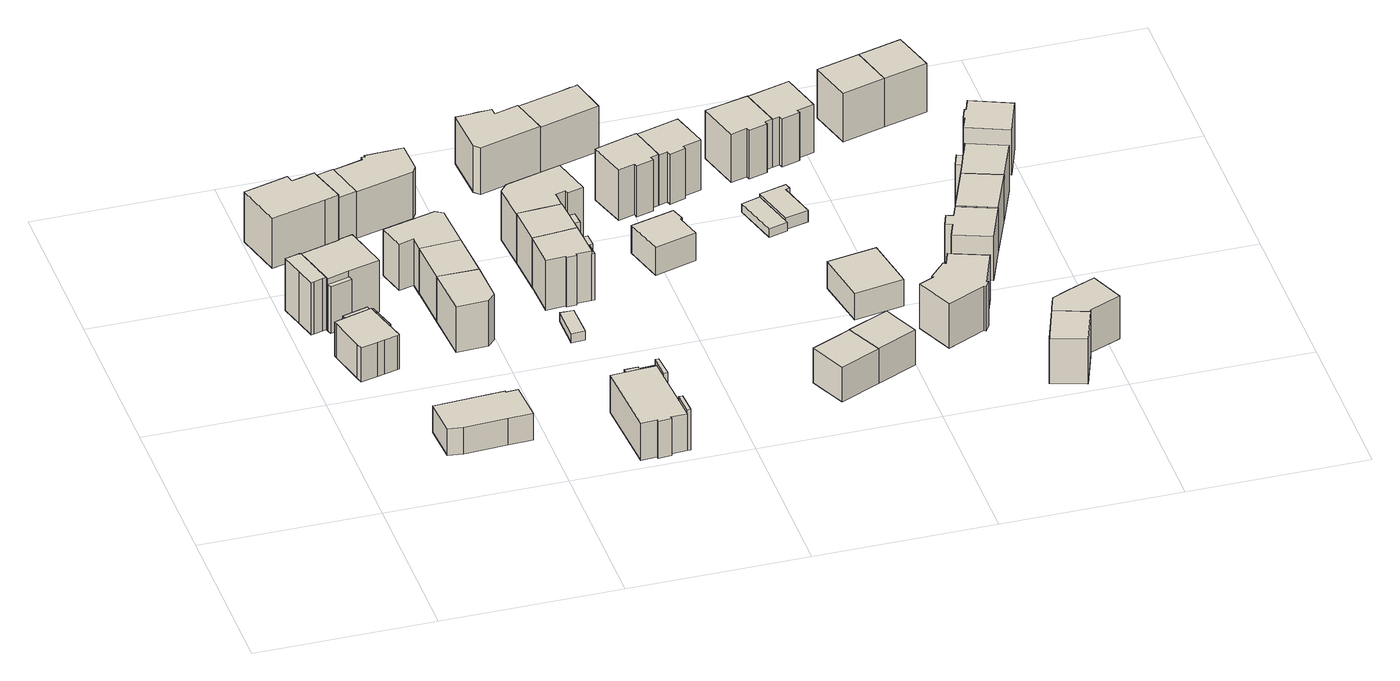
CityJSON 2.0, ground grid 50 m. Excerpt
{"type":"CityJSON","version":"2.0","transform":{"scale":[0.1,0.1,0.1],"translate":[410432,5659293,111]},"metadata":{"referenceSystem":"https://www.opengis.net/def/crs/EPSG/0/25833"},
"CityObjects":{
"building1":{"type":"Building","attributes":{"Gemeindeschluessel":14612000,"Geometrietyp2DReferenz":"3000","function":"31001_9998","roofType":"9999"},"children":["building1-1","building1-2","building1-3"]},
"building1-1":{"type":"BuildingPart","attributes":{"Dachtyp_tdc":"tdcFreeFormRoof","Dachneigung":74.64,"QualitaetDacherkennung":30,"Geometrietyp2DReferenz":"3000","measuredHeight":10.6,"roofType":"5000"},"parents":["building1"],"geometry":[{"type":"Solid","lod":"1","boundaries":[[[[0,1,2,3,4,5]],[[6,7,8,9,10,11]],[[5,7,6,0]],[[4,8,7,5]],[[3,9,8,4]],[[2,10,9,3]],[[1,11,10,2]],[[0,6,11,1]]]]}]},
"building1-2":{"type":"BuildingPart","attributes":{"Dachtyp_tdc":"tdcPolyFlatRoof","Dachneigung":38.36,"QualitaetDacherkennung":30,"Geometrietyp2DReferenz":"3000","measuredHeight":10.74,"roofType":"2100"},"parents":["building1"],"geometry":[{"type":"Solid","lod":"1","boundaries":[[[[12,13,14,15]],[[10,16,17,18]],[[15,16,10,12]],[[14,17,16,15]],[[13,18,17,14]],[[12,10,18,13]]]]}]},
"building1-3":{"type":"BuildingPart","attributes":{"Dachtyp_tdc":"tdcPolyFlatRoof","Dachneigung":0,"QualitaetDacherkennung":71,"Geometrietyp2DReferenz":"3000","measuredHeight":10.64,"roofType":"1000"},"parents":["building1"],"geometry":[{"type":"Solid","lod":"1","boundaries":[[[[19,20,21,22,23,24,25,26,27,28,29,30,31,32]],[[17,16,9,33,34,35,36,37,38,39,40,41,42,43]],[[32,16,17,19]],[[31,9,16,32]],[[30,33,9,31]],[[29,34,33,30]],[[28,35,34,29]],[[27,36,35,28]],[[26,37,36,27]],[[25,38,37,26]],[[24,39,38,25]],[[23,40,39,24]],[[22,41,40,23]],[[21,42,41,22]],[[20,43,42,21]],[[19,17,43,20]]]]}]},
"building2":{"type":"Building","attributes":{"Gemeindeschluessel":14612000,"Dachtyp_tdc":"tdcPolyFlatRoof","Dachneigung":0,"QualitaetDacherkennung":53,"Geometrietyp2DReferenz":"3000","measuredHeight":8.29,"function":"31001_3211","roofType":"1000"},"geometry":[{"type":"Solid","lod":"1","boundaries":[[[[44,45,46,47,48,49,50,51]],[[52,53,54,55,56,57,58,59]],[[51,53,52,44]],[[50,54,53,51]],[[49,55,54,50]],[[48,56,55,49]],[[47,57,56,48]],[[46,58,57,47]],[[45,59,58,46]],[[44,52,59,45]]]]}]},
"building3":{"type":"Building","attributes":{"Gemeindeschluessel":14612000,"Geometrietyp2DReferenz":"3000","function":"31001_9998","roofType":"9999"},"children":["building3-1","building3-2","building3-3"]},
"building3-1":{"type":"BuildingPart","attributes":{"Dachtyp_tdc":"tdcGableRoof","Dachneigung":29.39,"QualitaetDacherkennung":70,"Geometrietyp2DReferenz":"3000","measuredHeight":18.16,"roofType":"3100"},"parents":["building3"],"geometry":[{"type":"Solid","lod":"1","boundaries":[[[[60,61,62,63,64,65,66,67,68,69]],[[70,71,72,73,74,75,76,77,78,79]],[[69,71,70,60]],[[68,72,71,69]],[[67,73,72,68]],[[66,74,73,67]],[[65,75,74,66]],[[64,76,75,65]],[[63,77,76,64]],[[62,78,77,63]],[[61,79,78,62]],[[60,70,79,61]]]]}]},
"building3-2":{"type":"BuildingPart","attributes":{"Dachtyp_tdc":"tdcGableRoof","Dachneigung":29.61,"QualitaetDacherkennung":73,"Geometrietyp2DReferenz":"3000","measuredHeight":18.32,"roofType":"3100"},"parents":["building3"],"geometry":[{"type":"Solid","lod":"1","boundaries":[[[[80,81,82,83,84,85,86,87,88,89,90,91]],[[92,93,94,78,77,76,95,96,97,98,99,100]],[[91,93,92,80]],[[90,94,93,91]],[[89,78,94,90]],[[88,77,78,89]],[[87,76,77,88]],[[86,95,76,87]],[[85,96,95,86]],[[84,97,96,85]],[[83,98,97,84]],[[82,99,98,83]],[[81,100,99,82]],[[80,92,100,81]]]]}]},
"building3-3":{"type":"BuildingPart","attributes":{"Dachtyp_tdc":"tdcPolyFlatRoof","Dachneigung":48.57,"QualitaetDacherkennung":22,"Geometrietyp2DReferenz":"3000","measuredHeight":15.42,"roofType":"2100"},"parents":["building3"],"geometry":[{"type":"Solid","lod":"1","boundaries":[[[[101,102,103,104]],[[105,75,74,106]],[[104,75,105,101]],[[103,74,75,104]],[[102,106,74,103]],[[101,105,106,102]]]]}]},
"building4":{"type":"Building","attributes":{"Dachtyp_tdc":"tdcFreeFormRoof","Gemeindeschluessel":14612000,"Dachneigung":28.77,"QualitaetDacherkennung":65,"Geometrietyp2DReferenz":"3000","measuredHeight":17.6,"function":"31001_9998","roofType":"5000"},"geometry":[{"type":"Solid","lod":"1","boundaries":[[[[107,108,109,110,111,112,113,114,115]],[[116,117,118,119,120,121,122,123,124]],[[115,117,116,107]],[[114,118,117,115]],[[113,119,118,114]],[[112,120,119,113]],[[111,121,120,112]],[[110,122,121,111]],[[109,123,122,110]],[[108,124,123,109]],[[107,116,124,108]]]]}]},
"building5":{"type":"Building","attributes":{"Dachtyp_tdc":"tdcGableRoof","Gemeindeschluessel":14612000,"Dachneigung":24.06,"QualitaetDacherkennung":68,"Geometrietyp2DReferenz":"3000","measuredHeight":16.16,"function":"31001_9998","roofType":"3100"},"geometry":[{"type":"Solid","lod":"1","boundaries":[[[[125,126,127,128]],[[129,130,131,132]],[[128,130,129,125]],[[127,131,130,128]],[[126,132,131,127]],[[125,129,132,126]]]]}]},
"building6":{"type":"Building","attributes":{"Dachtyp_tdc":"tdcFreeFormRoof","Gemeindeschluessel":14612000,"Dachneigung":28.68,"QualitaetDacherkennung":61,"Geometrietyp2DReferenz":"3000","measuredHeight":15.73,"function":"31001_9998","roofType":"5000"},"geometry":[{"type":"Solid","lod":"1","boundaries":[[[[133,134,135,136,137]],[[138,139,140,141,142]],[[137,139,138,133]],[[136,140,139,137]],[[135,141,140,136]],[[134,142,141,135]],[[133,138,142,134]]]]}]},
"building7":{"type":"Building","attributes":{"Dachtyp_tdc":"tdcGableRoof","Gemeindeschluessel":14612000,"Dachneigung":29.75,"QualitaetDacherkennung":74,"Geometrietyp2DReferenz":"3000","measuredHeight":15.93,"function":"31001_9998","roofType":"3100"},"geometry":[{"type":"Solid","lod":"1","boundaries":[[[[133,137,143,144]],[[138,145,146,139]],[[144,145,138,133]],[[143,146,145,144]],[[137,139,146,143]],[[133,138,139,137]]]]}]},
"building8":{"type":"Building","attributes":{"Dachtyp_tdc":"tdcFreeFormRoof","Gemeindeschluessel":14612000,"Dachneigung":27.69,"QualitaetDacherkennung":53,"Geometrietyp2DReferenz":"3000","measuredHeight":15.97,"function":"31001_9998","roofType":"5000"},"geometry":[{"type":"Solid","lod":"1","boundaries":[[[[147,148,149,144,143,150,151]],[[152,153,154,155,156,157,158]],[[151,153,152,147]],[[150,154,153,151]],[[143,155,154,150]],[[144,156,155,143]],[[149,157,156,144]],[[148,158,157,149]],[[147,152,158,148]]]]}]},
"building9":{"type":"Building","attributes":{"Dachtyp_tdc":"tdcFreeFormRoof","Gemeindeschluessel":14612000,"Dachneigung":25.98,"QualitaetDacherkennung":69,"Geometrietyp2DReferenz":"3000","measuredHeight":16.16,"function":"31001_9998","roofType":"5000"},"geometry":[{"type":"Solid","lod":"1","boundaries":[[[[159,160,161,162,163,164,165,166,167]],[[168,169,170,171,172,173,174,175,176]],[[167,169,168,159]],[[166,170,169,167]],[[165,171,170,166]],[[164,172,171,165]],[[163,173,172,164]],[[162,174,173,163]],[[161,175,174,162]],[[160,176,175,161]],[[159,168,176,160]]]]}]},
"building10":{"type":"Building","attributes":{"Gemeindeschluessel":14612000,"Geometrietyp2DReferenz":"3000","function":"31001_9998","roofType":"9999"},"children":["building10-1","building10-2","building10-3","building10-4"]},
"building10-1":{"type":"BuildingPart","attributes":{"Dachtyp_tdc":"tdcHipRoof","Dachneigung":29.25,"QualitaetDacherkennung":56,"Geometrietyp2DReferenz":"3000","measuredHeight":14.06,"roofType":"3200"},"parents":["building10"],"geometry":[{"type":"Solid","lod":"1","boundaries":[[[[177,178,179,180,181,182,183,184,185,186,187]],[[188,189,190,191,192,193,194,195,196,197,198]],[[186,189,188,187]],[[185,190,189,186]],[[184,191,190,185]],[[183,192,191,184]],[[182,193,192,183]],[[181,194,193,182]],[[180,195,194,181]],[[179,196,195,180]],[[178,197,196,179]],[[177,198,197,178]],[[187,188,198,177]]]]}]},
"building10-2":{"type":"BuildingPart","attributes":{"Dachtyp_tdc":"tdcGableRoof","Dachneigung":57.45,"QualitaetDacherkennung":62,"Geometrietyp2DReferenz":"3000","measuredHeight":15.38,"roofType":"3100"},"parents":["building10"],"geometry":[{"type":"Solid","lod":"1","boundaries":[[[[199,200,201,202]],[[203,204,188,198]],[[202,204,203,199]],[[201,188,204,202]],[[200,198,188,201]],[[199,203,198,200]]]]}]},
"building10-3":{"type":"BuildingPart","attributes":{"Dachtyp_tdc":"tdcPolyFlatRoof","Dachneigung":56.43,"QualitaetDacherkennung":50,"Geometrietyp2DReferenz":"3000","measuredHeight":12.37,"roofType":"2100"},"parents":["building10"],"geometry":[{"type":"Solid","lod":"1","boundaries":[[[[205,206,207,208,209,210]],[[196,195,211,212,213,214]],[[210,195,196,205]],[[209,211,195,210]],[[208,212,211,209]],[[207,213,212,208]],[[206,214,213,207]],[[205,196,214,206]]]]}]},
"building10-4":{"type":"BuildingPart","attributes":{"Dachtyp_tdc":"tdcGableRoof","Dachneigung":58.52,"QualitaetDacherkennung":67,"Geometrietyp2DReferenz":"3000","measuredHeight":15.46,"roofType":"3100"},"parents":["building10"],"geometry":[{"type":"Solid","lod":"1","boundaries":[[[[215,216,217,218]],[[219,197,214,220]],[[218,197,219,215]],[[217,214,197,218]],[[216,220,214,217]],[[215,219,220,216]]]]}]},
"building11":{"type":"Building","attributes":{"Dachtyp_tdc":"tdcFreeFormRoof","Gemeindeschluessel":14612000,"Dachneigung":18.71,"QualitaetDacherkennung":75,"Geometrietyp2DReferenz":"3000","measuredHeight":3.07,"function":"31001_9998","roofType":"5000"},"geometry":[{"type":"Solid","lod":"1","boundaries":[[[[221,222,223,224]],[[225,226,227,228]],[[224,226,225,221]],[[223,227,226,224]],[[222,228,227,223]],[[221,225,228,222]]]]}]},
"building12":{"type":"Building","attributes":{"Dachtyp_tdc":"tdcPolyFlatRoof","Gemeindeschluessel":14612000,"Dachneigung":0,"QualitaetDacherkennung":90,"Geometrietyp2DReferenz":"3000","measuredHeight":2.32,"function":"31001_9998","roofType":"1000"},"geometry":[{"type":"Solid","lod":"1","boundaries":[[[[229,230,231,232]],[[233,234,235,236]],[[232,234,233,229]],[[231,235,234,232]],[[230,236,235,231]],[[229,233,236,230]]]]}]},
"building13":{"type":"Building","attributes":{"Gemeindeschluessel":14612000,"Geometrietyp2DReferenz":"3000","function":"31001_9998","roofType":"9999"},"children":["building13-1","building13-2"]},
"building13-1":{"type":"BuildingPart","attributes":{"Dachtyp_tdc":"tdcPolyFlatRoof","Dachneigung":15.1,"QualitaetDacherkennung":45,"Geometrietyp2DReferenz":"3000","measuredHeight":15.7,"roofType":"2100"},"parents":["building13"],"geometry":[{"type":"Solid","lod":"1","boundaries":[[[[237,238,239,240,241,242]],[[243,244,245,246,247,248]],[[242,244,243,237]],[[241,245,244,242]],[[240,246,245,241]],[[239,247,246,240]],[[238,248,247,239]],[[237,243,248,238]]]]}]},
"building13-2":{"type":"BuildingPart","attributes":{"Dachtyp_tdc":"tdcHipAndGableRoof","Dachneigung":24.68,"QualitaetDacherkennung":57,"Geometrietyp2DReferenz":"3000","measuredHeight":17.32,"roofType":"5000"},"parents":["building13"],"geometry":[{"type":"Solid","lod":"1","boundaries":[[[[249,250,251,252,253,254,255,256,257,258]],[[259,243,248,260,261,262,263,264,265,266]],[[258,243,259,249]],[[257,248,243,258]],[[256,260,248,257]],[[255,261,260,256]],[[254,262,261,255]],[[253,263,262,254]],[[252,264,263,253]],[[251,265,264,252]],[[250,266,265,251]],[[249,259,266,250]]]]}]},
"building14":{"type":"Building","attributes":{"Gemeindeschluessel":14612000,"Geometrietyp2DReferenz":"3000","function":"31001_9998","roofType":"9999"},"children":["building14-1","building14-2"]},
"building14-1":{"type":"BuildingPart","attributes":{"Dachtyp_tdc":"tdcGableRoof","Dachneigung":30.95,"QualitaetDacherkennung":81,"Geometrietyp2DReferenz":"3000","measuredHeight":17.48,"roofType":"3100"},"parents":["building14"],"geometry":[{"type":"Solid","lod":"1","boundaries":[[[[267,268,269,270,251,271,249,272]],[[273,274,275,276,277,278,279,280]],[[272,273,280,267]],[[249,274,273,272]],[[271,275,274,249]],[[251,276,275,271]],[[270,277,276,251]],[[269,278,277,270]],[[268,279,278,269]],[[267,280,279,268]]]]}]},
"building14-2":{"type":"BuildingPart","attributes":{"Dachtyp_tdc":"tdcPolyFlatRoof","Dachneigung":21.34,"QualitaetDacherkennung":50,"Geometrietyp2DReferenz":"3000","measuredHeight":15.28,"roofType":"2100"},"parents":["building14"],"geometry":[{"type":"Solid","lod":"1","boundaries":[[[[281,282,283,284]],[[285,273,280,286]],[[284,273,285,281]],[[283,280,273,284]],[[282,286,280,283]],[[281,285,286,282]]]]}]},
"building15":{"type":"Building","attributes":{"Dachtyp_tdc":"tdcFreeFormRoof","Gemeindeschluessel":14612000,"Dachneigung":35.31,"QualitaetDacherkennung":10,"Geometrietyp2DReferenz":"3000","measuredHeight":17.57,"function":"31001_9998","roofType":"5000"},"geometry":[{"type":"Solid","lod":"1","boundaries":[[[[287,288,289,290,291,292,293,294,295]],[[296,297,298,299,300,301,302,303,304]],[[295,297,296,287]],[[294,298,297,295]],[[293,299,298,294]],[[292,300,299,293]],[[291,301,300,292]],[[290,302,301,291]],[[289,303,302,290]],[[288,304,303,289]],[[287,296,304,288]]]]}]},
"building16":{"type":"Building","attributes":{"Dachtyp_tdc":"tdcFreeFormRoof","Gemeindeschluessel":14612000,"Dachneigung":36.2,"QualitaetDacherkennung":36,"Geometrietyp2DReferenz":"3000","measuredHeight":16.71,"function":"31001_9998","roofType":"5000"},"geometry":[{"type":"Solid","lod":"1","boundaries":[[[[305,306,307,308,309,310,311,312,313,314,315]],[[316,317,318,319,320,321,322,323,324,325,326]],[[315,317,316,305]],[[314,318,317,315]],[[313,319,318,314]],[[312,320,319,313]],[[311,321,320,312]],[[310,322,321,311]],[[309,323,322,310]],[[308,324,323,309]],[[307,325,324,308]],[[306,326,325,307]],[[305,316,326,306]]]]}]},
"building17":{"type":"Building","attributes":{"Dachtyp_tdc":"tdcPolyFlatRoof","Gemeindeschluessel":14612000,"Dachneigung":0,"QualitaetDacherkennung":71,"Geometrietyp2DReferenz":"3000","measuredHeight":8.71,"function":"31001_9998","roofType":"1000"},"geometry":[{"type":"Solid","lod":"1","boundaries":[[[[327,328,329,330,331,332]],[[333,334,335,336,337,338]],[[332,334,333,327]],[[331,335,334,332]],[[330,336,335,331]],[[329,337,336,330]],[[328,338,337,329]],[[327,333,338,328]]]]}]},
"building18":{"type":"Building","attributes":{"Dachtyp_tdc":"tdcGableRoof","Gemeindeschluessel":14612000,"Dachneigung":35.06,"QualitaetDacherkennung":84,"Geometrietyp2DReferenz":"3000","measuredHeight":16.24,"function":"31001_9998","roofType":"3100"},"geometry":[{"type":"Solid","lod":"1","boundaries":[[[[339,340,341,342,343,344,345]],[[346,347,348,349,350,351,352]],[[345,347,346,339]],[[344,348,347,345]],[[343,349,348,344]],[[342,350,349,343]],[[341,351,350,342]],[[340,352,351,341]],[[339,346,352,340]]]]}]},
"building19":{"type":"Building","attributes":{"Dachtyp_tdc":"tdcFreeFormRoof","Gemeindeschluessel":14612000,"Dachneigung":33.38,"QualitaetDacherkennung":38,"Geometrietyp2DReferenz":"3000","measuredHeight":17.89,"function":"31001_9998","roofType":"5000"},"geometry":[{"type":"Solid","lod":"1","boundaries":[[[[353,354,355,356,357,358,359,360]],[[361,362,363,364,365,366,367,368]],[[360,362,361,353]],[[359,363,362,360]],[[358,364,363,359]],[[357,365,364,358]],[[356,366,365,357]],[[355,367,366,356]],[[354,368,367,355]],[[353,361,368,354]]]]}]},
"building20":{"type":"Building","attributes":{"Dachtyp_tdc":"tdcHipAndGableRoof","Gemeindeschluessel":14612000,"Dachneigung":29.91,"QualitaetDacherkennung":71,"Geometrietyp2DReferenz":"3000","measuredHeight":12.6,"function":"31001_9998","roofType":"5000"},"geometry":[{"type":"Solid","lod":"1","boundaries":[[[[369,370,371,372]],[[373,374,375,376]],[[372,374,373,369]],[[371,375,374,372]],[[370,376,375,371]],[[369,373,376,370]]]]}]},
"building21":{"type":"Building","attributes":{"Dachtyp_tdc":"tdcFreeFormRoof","Gemeindeschluessel":14612000,"Dachneigung":31.73,"QualitaetDacherkennung":61,"Geometrietyp2DReferenz":"3000","measuredHeight":17.88,"function":"31001_9998","roofType":"5000"},"geometry":[{"type":"Solid","lod":"1","boundaries":[[[[377,378,379,380,381,382,383,384]],[[362,385,386,387,388,389,390,363]],[[384,385,362,377]],[[383,386,385,384]],[[382,387,386,383]],[[381,388,387,382]],[[380,389,388,381]],[[379,390,389,380]],[[378,363,390,379]],[[377,362,363,378]]]]}]},
"building22":{"type":"Building","attributes":{"Dachtyp_tdc":"tdcHipAndGableRoof","Gemeindeschluessel":14612000,"Dachneigung":28.09,"QualitaetDacherkennung":78,"Geometrietyp2DReferenz":"3000","measuredHeight":12.35,"function":"31001_9998","roofType":"5000"},"geometry":[{"type":"Solid","lod":"1","boundaries":[[[[391,392,393,394]],[[395,396,397,398]],[[394,396,395,391]],[[393,397,396,394]],[[392,398,397,393]],[[391,395,398,392]]]]}]},
"building23":{"type":"Building","attributes":{"Dachtyp_tdc":"tdcPolyFlatRoof","Gemeindeschluessel":14612000,"Dachneigung":4.38,"QualitaetDacherkennung":42,"Geometrietyp2DReferenz":"3000","measuredHeight":2.79,"function":"31001_9998","roofType":"2100"},"geometry":[{"type":"Solid","lod":"1","boundaries":[[[[399,400,401,402,403]],[[404,405,406,407,408]],[[403,405,404,399]],[[402,406,405,403]],[[401,407,406,402]],[[400,408,407,401]],[[399,404,408,400]]]]}]},
"building24":{"type":"Building","attributes":{"Dachtyp_tdc":"tdcGableRoof","Gemeindeschluessel":14612000,"Dachneigung":10.04,"QualitaetDacherkennung":85,"Geometrietyp2DReferenz":"3000","measuredHeight":8.99,"function":"31001_9998","roofType":"3100"},"geometry":[{"type":"Solid","lod":"1","boundaries":[[[[409,410,411,412]],[[413,414,415,416]],[[412,414,413,409]],[[411,415,414,412]],[[410,416,415,411]],[[409,413,416,410]]]]}]},
"building25":{"type":"Building","attributes":{"Dachtyp_tdc":"tdcFreeFormRoof","Gemeindeschluessel":14612000,"Dachneigung":10.53,"QualitaetDacherkennung":28,"Geometrietyp2DReferenz":"3000","measuredHeight":4.06,"function":"31001_9998","roofType":"5000"},"geometry":[{"type":"Solid","lod":"1","boundaries":[[[[417,418,419,420,421,422]],[[423,424,425,406,405,426]],[[422,424,423,417]],[[421,425,424,422]],[[420,406,425,421]],[[419,405,406,420]],[[418,426,405,419]],[[417,423,426,418]]]]}]},
"building26":{"type":"Building","attributes":{"Dachtyp_tdc":"tdcFreeFormRoof","Gemeindeschluessel":14612000,"Dachneigung":29.03,"QualitaetDacherkennung":66,"Geometrietyp2DReferenz":"3000","measuredHeight":17.3,"function":"31001_9998","roofType":"5000"},"geometry":[{"type":"Solid","lod":"1","boundaries":[[[[427,428,429,430,431,432,433,434]],[[435,436,437,438,439,440,441,442]],[[434,436,435,427]],[[433,437,436,434]],[[432,438,437,433]],[[431,439,438,432]],[[430,440,439,431]],[[429,441,440,430]],[[428,442,441,429]],[[427,435,442,428]]]]}]},
"building27":{"type":"Building","attributes":{"Dachtyp_tdc":"tdcFreeFormRoof","Gemeindeschluessel":14612000,"Dachneigung":21.21,"QualitaetDacherkennung":37,"Geometrietyp2DReferenz":"3000","measuredHeight":15.88,"function":"31001_9998","roofType":"5000"},"geometry":[{"type":"Solid","lod":"1","boundaries":[[[[443,444,445,446,447,448,449,450,451,452,453,454]],[[455,456,457,458,459,460,461,462,463,464,465,466]],[[454,456,455,443]],[[453,457,456,454]],[[452,458,457,453]],[[451,459,458,452]],[[450,460,459,451]],[[449,461,460,450]],[[448,462,461,449]],[[447,463,462,448]],[[446,464,463,447]],[[445,465,464,446]],[[444,466,465,445]],[[443,455,466,444]]]]}]},
"building28":{"type":"Building","attributes":{"Dachtyp_tdc":"tdcFreeFormRoof","Gemeindeschluessel":14612000,"Dachneigung":33.87,"QualitaetDacherkennung":66,"Geometrietyp2DReferenz":"3000","measuredHeight":17.32,"function":"31001_9998","roofType":"5000"},"geometry":[{"type":"Solid","lod":"1","boundaries":[[[[467,468,469,470,471,472,473,474]],[[475,476,477,478,479,435,442,480]],[[474,476,475,467]],[[473,477,476,474]],[[472,478,477,473]],[[471,479,478,472]],[[470,435,479,471]],[[469,442,435,470]],[[468,480,442,469]],[[467,475,480,468]]]]}]},
"building29":{"type":"Building","attributes":{"Dachtyp_tdc":"tdcHipAndGableRoof","Gemeindeschluessel":14612000,"Dachneigung":33.05,"QualitaetDacherkennung":72,"Geometrietyp2DReferenz":"3000","measuredHeight":15.77,"function":"31001_9998","roofType":"5000"},"geometry":[{"type":"Solid","lod":"1","boundaries":[[[[481,482,483,484,485,486]],[[487,488,489,490,491,492]],[[486,488,487,481]],[[485,489,488,486]],[[484,490,489,485]],[[483,491,490,484]],[[482,492,491,483]],[[481,487,492,482]]]]}]},
"building30":{"type":"Building","attributes":{"Dachtyp_tdc":"tdcFreeFormRoof","Gemeindeschluessel":14612000,"Dachneigung":24.22,"QualitaetDacherkennung":53,"Geometrietyp2DReferenz":"3000","measuredHeight":15.55,"function":"31001_9998","roofType":"5000"},"geometry":[{"type":"Solid","lod":"1","boundaries":[[[[493,494,495,496,497,498,499,500]],[[501,502,503,504,505,506,507,508]],[[500,502,501,493]],[[499,503,502,500]],[[498,504,503,499]],[[497,505,504,498]],[[496,506,505,497]],[[495,507,506,496]],[[494,508,507,495]],[[493,501,508,494]]]]}]},
"building31":{"type":"Building","attributes":{"Dachtyp_tdc":"tdcFreeFormRoof","Gemeindeschluessel":14612000,"Dachneigung":33.29,"QualitaetDacherkennung":47,"Geometrietyp2DReferenz":"3000","measuredHeight":15.57,"function":"31001_9998","roofType":"5000"},"geometry":[{"type":"Solid","lod":"1","boundaries":[[[[509,510,511,512,513,514,515,516,517]],[[518,519,520,521,522,523,524,525,526]],[[517,519,518,509]],[[516,520,519,517]],[[515,521,520,516]],[[514,522,521,515]],[[513,523,522,514]],[[512,524,523,513]],[[511,525,524,512]],[[510,526,525,511]],[[509,518,526,510]]]]}]},
"building32":{"type":"Building","attributes":{"Dachtyp_tdc":"tdcGableRoof","Gemeindeschluessel":14612000,"Dachneigung":31.88,"QualitaetDacherkennung":75,"Geometrietyp2DReferenz":"3000","measuredHeight":15.91,"function":"31001_9998","roofType":"3100"},"geometry":[{"type":"Solid","lod":"1","boundaries":[[[[527,528,529,530]],[[531,532,533,534]],[[530,532,531,527]],[[529,533,532,530]],[[528,534,533,529]],[[527,531,534,528]]]]}]},
"building33":{"type":"Building","attributes":{"Dachtyp_tdc":"tdcHipAndGableRoof","Gemeindeschluessel":14612000,"Dachneigung":30.86,"QualitaetDacherkennung":76,"Geometrietyp2DReferenz":"3000","measuredHeight":17.22,"function":"31001_9998","roofType":"5000"},"geometry":[{"type":"Solid","lod":"1","boundaries":[[[[535,536,537,538]],[[539,540,541,542]],[[538,540,539,535]],[[537,541,540,538]],[[536,542,541,537]],[[535,539,542,536]]]]}]},
"building34":{"type":"Building","attributes":{"Gemeindeschluessel":14612000,"Geometrietyp2DReferenz":"3000","function":"31001_9998","roofType":"9999"},"children":["building34-1","building34-2"]},
"building34-1":{"type":"BuildingPart","attributes":{"Dachtyp_tdc":"tdcPolyFlatRoof","Dachneigung":26.59,"QualitaetDacherkennung":49,"Geometrietyp2DReferenz":"3000","measuredHeight":14.31,"roofType":"2100"},"parents":["building34"],"geometry":[{"type":"Solid","lod":"1","boundaries":[[[[543,544,545,546]],[[547,548,549,550]],[[546,548,547,543]],[[545,549,548,546]],[[544,550,549,545]],[[543,547,550,544]]]]}]},
"building34-2":{"type":"BuildingPart","attributes":{"Dachtyp_tdc":"tdcHipAndGableRoof","Dachneigung":28.93,"QualitaetDacherkennung":64,"Geometrietyp2DReferenz":"3000","measuredHeight":15.98,"roofType":"5000"},"parents":["building34"],"geometry":[{"type":"Solid","lod":"1","boundaries":[[[[551,552,553,554,555,556,557]],[[548,558,559,560,561,562,549]],[[557,558,548,551]],[[556,559,558,557]],[[555,560,559,556]],[[554,561,560,555]],[[553,562,561,554]],[[552,549,562,553]],[[551,548,549,552]]]]}]},
"building35":{"type":"Building","attributes":{"Dachtyp_tdc":"tdcHipAndGableRoof","Gemeindeschluessel":14612000,"Dachneigung":30.64,"QualitaetDacherkennung":71,"Geometrietyp2DReferenz":"3000","measuredHeight":17.21,"function":"31001_9998","roofType":"5000"},"geometry":[{"type":"Solid","lod":"1","boundaries":[[[[536,535,563,564]],[[542,565,566,539]],[[564,565,542,536]],[[563,566,565,564]],[[535,539,566,563]],[[536,542,539,535]]]]}]},
"building36":{"type":"Building","attributes":{"Dachtyp_tdc":"tdcFreeFormRoof","Gemeindeschluessel":14612000,"Dachneigung":52.33,"QualitaetDacherkennung":54,"Geometrietyp2DReferenz":"3000","measuredHeight":16.71,"function":"31001_9998","roofType":"5000"},"geometry":[{"type":"Solid","lod":"1","boundaries":[[[[567,568,569,570,571,572,573,574]],[[575,576,577,578,579,580,581,582]],[[574,576,575,567]],[[573,577,576,574]],[[572,578,577,573]],[[571,579,578,572]],[[570,580,579,571]],[[569,581,580,570]],[[568,582,581,569]],[[567,575,582,568]]]]}]}
},
"vertices":[
[224,673,99],[201,755,99],[184,750,99],[206,668,99],[215,671,99],[223,673,99],[224,673,10],[223,673,10],[215,671,10],[206,668,10],[184,750,10],[201,755,10],
[184,750,110],[112,730,110],[116,711,110],[189,732,110],[189,732,10],[116,711,10],[112,730,10],
[116,711,117],[82,701,117],[84,691,117],[109,589,117],[114,570,117],[162,582,117],[182,588,117],[220,598,117],[225,599,117],[216,633,117],[210,654,117],[208,662,117],[206,668,117],[189,732,117],[208,662,10],[210,654,10],[216,633,10],[225,599,10],[220,598,10],[182,588,10],[162,582,10],[114,570,10],[109,589,10],[84,691,10],[82,701,10],
[385,164,116],[454,166,116],[448,280,116],[414,278,116],[414,283,116],[217,273,116],[223,164,116],[265,158,116],[385,164,33],[265,158,33],[223,164,33],[217,273,33],[414,283,33],[414,278,33],[448,280,33],[454,166,33],
[175,975,172],[176,972,172],[63,941,172],[80,878,172],[95,821,172],[97,815,172],[159,832,172],[248,856,172],[231,921,172],[214,985,172],[175,975,9],[214,985,9],[231,921,9],[248,856,9],[159,832,9],[97,815,9],[95,821,9],[80,878,9],[63,941,9],[176,972,9],
[52,940,173],[25,933,173],[19,932,173],[37,866,173],[52,809,173],[60,811,173],[85,818,173],[95,821,173],[80,878,173],[63,941,173],[60,940,173],[59,942,173],[52,940,9],[59,942,9],[60,940,9],[85,818,9],[60,811,9],[52,809,9],[37,866,9],[19,932,9],[25,933,9],
[101,801,155],[163,818,155],[159,832,155],[97,815,155],[101,801,9],[163,818,9],
[5,1253,167],[40,1120,167],[194,1160,167],[233,1171,167],[201,1282,167],[192,1280,167],[164,1272,167],[136,1265,167],[131,1287,167],[5,1253,10],[131,1287,10],[136,1265,10],[164,1272,10],[192,1280,10],[201,1282,10],[233,1171,10],[194,1160,10],[40,1120,10],
[201,1282,158],[235,1171,158],[285,1185,158],[256,1296,158],[201,1282,11],[256,1296,11],[285,1185,11],[235,1171,11],
[375,766,157],[383,621,157],[472,625,157],[493,646,157],[488,765,157],[375,766,14],[488,765,14],[493,646,14],[472,625,14],[383,621,14],
[480,904,157],[368,898,157],[368,898,14],[480,904,14],
[303,1005,157],[323,930,157],[366,941,157],[473,1031,157],[452,1043,157],[303,1005,12],[452,1043,12],[473,1031,12],[480,904,12],[368,898,12],[366,941,12],[323,930,12],
[341,1328,156],[341,1318,156],[256,1296,156],[285,1185,156],[450,1229,156],[461,1247,156],[458,1338,156],[350,1334,156],[351,1328,156],[341,1328,10],[351,1328,10],[350,1334,10],[458,1338,10],[461,1247,10],[450,1229,10],[285,1185,10],[256,1296,10],[341,1318,10],
[821,91,134],[814,202,134],[811,255,134],[729,251,134],[684,248,134],[698,20,134],[743,23,134],[743,17,134],[780,19,134],[780,26,134],[825,28,134],[825,28,18],[780,26,18],[780,19,18],[743,17,18],[743,23,18],[698,20,18],[684,248,18],[729,251,18],[811,255,18],[814,202,18],[821,91,18],
[831,91,146],[821,91,146],[825,28,146],[834,29,146],[831,91,18],[834,29,18],
[811,255,128],[810,267,128],[766,265,128],[766,271,128],[728,270,128],[729,251,128],[728,270,18],[766,271,18],[766,265,18],[810,267,18],
[825,203,145],[820,268,145],[810,267,145],[814,202,145],[825,203,18],[820,268,18],
[715,574,46],[713,671,46],[676,671,46],[677,572,46],[715,574,18],[677,572,18],[676,671,18],[713,671,18],
[767,309,43],[854,311,43],[852,367,43],[766,365,43],[767,309,20],[766,365,20],[852,367,20],[854,311,20],
[780,827,156],[785,748,156],[792,748,156],[790,789,156],[800,790,156],[798,828,156],[780,827,10],[798,828,10],[800,790,10],[790,789,10],[792,748,10],[785,748,10],
[778,858,166],[715,852,166],[655,847,166],[659,740,166],[714,744,166],[715,738,166],[742,740,166],[742,746,166],[785,748,166],[780,827,166],[778,858,10],[742,746,10],[742,740,10],[715,738,10],[714,744,10],[659,740,10],[655,847,10],[715,852,10],
[774,926,166],[771,970,166],[709,966,166],[648,963,166],[717,852,166],[777,887,166],[777,887,9],[778,858,9],[717,852,9],[655,847,9],[648,963,9],[709,966,9],[771,970,9],[774,926,9],
[795,888,159],[793,927,159],[774,926,159],[777,887,159],[795,888,9],[793,927,9],
[640,1075,162],[648,963,162],[771,970,162],[769,1020,162],[797,1028,162],[800,1017,162],[846,1030,162],[816,1141,162],[660,1098,162],[640,1075,8],[660,1098,8],[816,1141,8],[846,1030,8],[800,1017,8],[797,1028,8],[769,1020,8],[771,970,8],[648,963,8],
[660,1433,156],[631,1431,156],[624,1431,156],[632,1297,156],[647,1281,156],[820,1329,156],[792,1435,156],[724,1416,156],[723,1437,156],[711,1436,156],[686,1435,156],[660,1433,9],[686,1435,9],[711,1436,9],[723,1437,9],[724,1416,9],[792,1435,9],[820,1329,9],[647,1281,9],[632,1297,9],[624,1431,9],[631,1431,9],
[941,916,100],[972,804,100],[1090,837,100],[1069,909,100],[1075,911,100],[1063,949,100],[941,916,13],[1063,949,13],[1075,911,13],[1069,909,13],[1090,837,13],[972,804,13],
[820,1329,153],[991,1376,153],[965,1482,153],[956,1479,153],[944,1476,153],[923,1470,153],[792,1435,153],[820,1329,11],[792,1435,11],[923,1470,11],[944,1476,11],[956,1479,11],[965,1482,11],[991,1376,11],
[920,1171,172],[952,1065,172],[998,1079,172],[1001,1068,172],[1049,1082,172],[1046,1094,172],[1069,1101,172],[1041,1207,172],[920,1171,12],[1041,1207,12],[1069,1101,12],[1046,1094,12],[1049,1082,12],[1001,1068,12],[998,1079,12],[952,1065,12],
[1376,156,139],[1328,259,139],[1216,208,139],[1263,104,139],[1376,156,30],[1263,104,30],[1216,208,30],[1328,259,30],
[1041,1207,169],[1069,1101,169],[1095,1109,169],[1099,1097,169],[1144,1111,169],[1141,1121,169],[1193,1136,169],[1162,1242,169],[1162,1242,12],[1193,1136,12],[1141,1121,12],[1144,1111,12],[1099,1097,12],[1095,1109,12],
[1328,259,140],[1376,156,140],[1489,208,140],[1443,311,140],[1328,259,31],[1443,311,31],[1489,208,31],[1376,156,31],
[1262,1003,44],[1298,875,44],[1351,890,44],[1349,897,44],[1315,1019,44],[1262,1003,18],[1315,1019,18],[1349,897,18],[1351,890,18],[1298,875,18],
[1501,597,133],[1363,574,133],[1390,419,133],[1528,442,133],[1501,597,49],[1528,442,49],[1390,419,49],[1363,574,49],
[1396,1021,54],[1391,1039,54],[1315,1019,54],[1349,897,54],[1413,913,54],[1384,1018,54],[1396,1021,18],[1384,1018,18],[1413,913,18],[1391,1039,18],
[1396,1177,165],[1364,1293,165],[1243,1264,165],[1276,1143,165],[1322,1156,165],[1325,1145,165],[1377,1160,165],[1374,1171,165],[1396,1177,13],[1374,1171,13],[1377,1160,13],[1325,1145,13],[1322,1156,13],[1276,1143,13],[1243,1264,13],[1364,1293,13],
[1590,382,168],[1547,363,168],[1594,256,168],[1702,306,168],[1707,303,168],[1720,322,168],[1715,325,168],[1757,434,168],[1654,472,168],[1638,430,168],[1632,436,168],[1587,387,168],[1590,382,29],[1587,387,29],[1632,436,29],[1638,430,29],[1654,472,29],[1757,434,29],[1715,325,29],[1720,322,29],[1707,303,29],[1702,306,29],[1594,256,29],[1547,363,29],
[1517,1210,164],[1485,1327,164],[1364,1293,164],[1396,1177,164],[1417,1183,164],[1421,1172,164],[1472,1186,164],[1469,1197,164],[1517,1210,13],[1469,1197,13],[1472,1186,13],[1421,1172,13],[1417,1183,13],[1485,1327,13],
[1884,134,170],[1838,151,170],[1837,151,170],[1796,33,170],[1890,2,170],[1931,117,170],[1884,134,29],[1931,117,29],[1890,2,29],[1796,33,29],[1837,151,29],[1838,151,29],
[1687,605,163],[1706,598,163],[1690,556,163],[1791,517,163],[1839,634,163],[1735,673,163],[1720,636,163],[1701,643,163],[1687,605,26],[1701,643,26],[1720,636,26],[1735,673,26],[1839,634,26],[1791,517,26],[1690,556,26],[1706,598,26],
[1937,133,164],[2025,170,164],[1985,266,164],[1903,232,164],[1858,212,164],[1842,167,164],[1837,151,164],[1838,151,164],[1931,117,164],[1937,133,30],[1931,117,30],[1838,151,30],[1837,151,30],[1842,167,30],[1858,212,30],[1903,232,30],[1985,266,30],[2025,170,30],
[1735,673,166],[1839,634,166],[1895,768,166],[1790,807,166],[1735,673,24],[1790,807,24],[1895,768,24],[1839,634,24],
[1723,1266,166],[1690,1387,166],[1570,1354,166],[1603,1233,166],[1723,1266,13],[1603,1233,13],[1570,1354,13],[1690,1387,13],
[1805,895,161],[1789,854,161],[1806,848,161],[1821,888,161],[1805,895,23],[1821,888,23],[1806,848,23],[1789,854,23],
[1821,888,167],[1806,848,167],[1790,807,167],[1895,768,167],[1944,889,167],[1838,930,167],[1822,888,167],[1822,888,23],[1838,930,23],[1944,889,23],[1895,768,23],[1790,807,23],
[1846,1299,166],[1812,1420,166],[1812,1420,13],[1846,1299,13],
[1855,1002,164],[1971,956,164],[2013,1068,164],[1900,1114,164],[1885,1076,164],[1881,1078,164],[1867,1043,164],[1871,1041,164],[1855,1002,22],[1871,1041,22],[1867,1043,22],[1881,1078,22],[1885,1076,22],[1900,1114,22],[2013,1068,22],[1971,956,22]
]}
